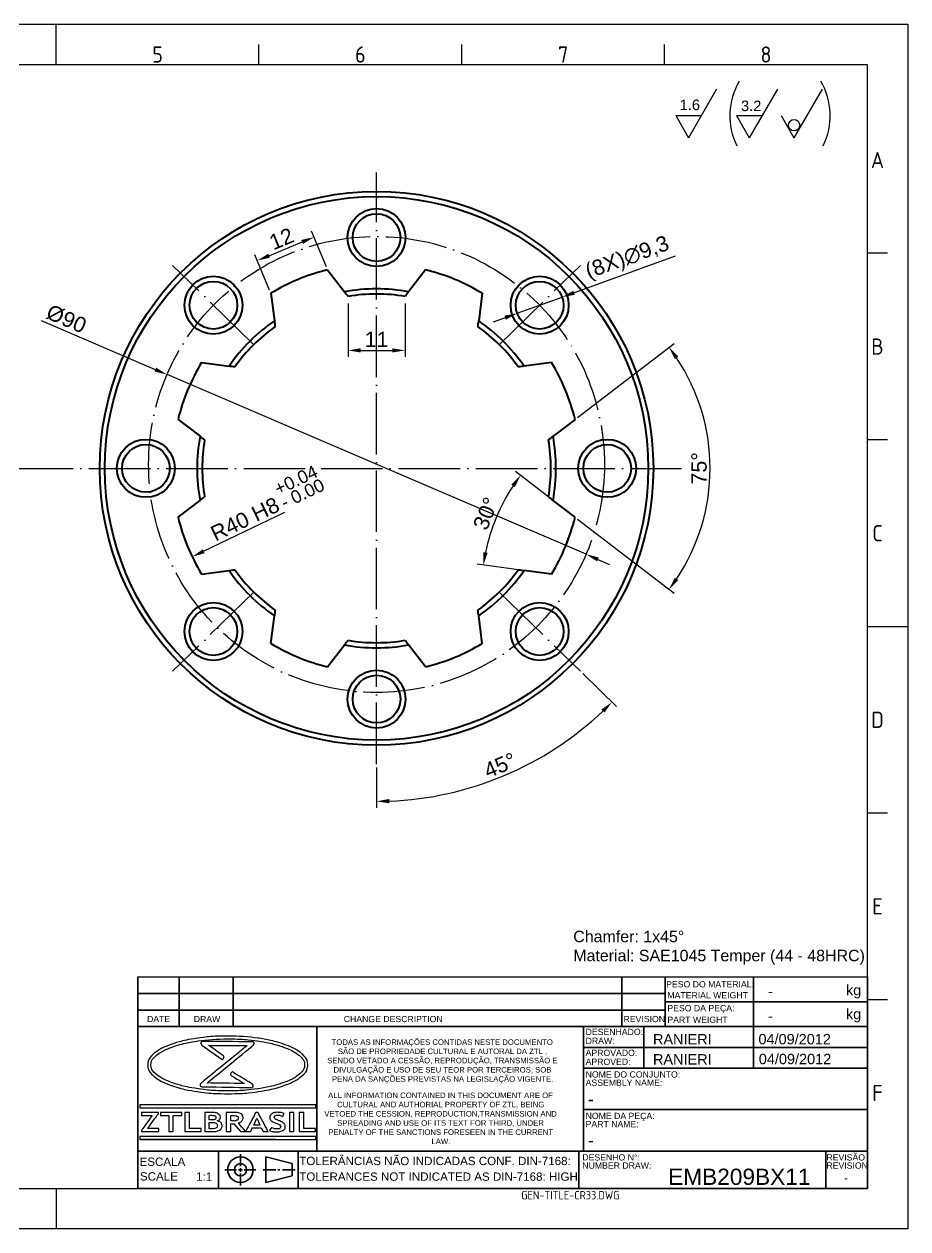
# Model space of a CAD drawing. Header units: millimetres. Extents: x 2045 to 2378, y 1225 to 1460.
# Drawn here: x 2205.3 to 2377.7, y 1225.2 to 1460.2 of the extents above; entities that cross this region are included whole.
import ezdxf
from ezdxf.enums import TextEntityAlignment as Align

# ---------------------------------------------------------------- set-up
doc = ezdxf.new("R2010")
doc.units = ezdxf.units.MM
for name, pattern in [('ACAD_ISO02W100', [15, 12, -3]), ('ACAD_ISO04W100', [30, 24, -3, 0, -3]), ('ACAD_ISO05W100', [33, 24, -3, 0, -3, 0, -3])]:
    doc.linetypes.add(name, pattern=pattern)
for name, color, linetype, lineweight in [('AM_0', 7, 'Continuous', 40), ('AM_4', 1, 'ACAD_ISO04W100', 25), ('AM_5', 3, 'Continuous', 25), ('AM_8', 40, 'ACAD_ISO02W100', 35), ('AM_BOR', 2, 'ACAD_ISO05W100', 35)]:
    doc.layers.add(name, color=color, linetype=linetype, lineweight=lineweight)
doc.layers.add('Camada 1', color=7, linetype='Continuous')
doc.styles.add('ACISOTS', font='isocp.shx', dxfattribs={"height": 1})
doc.styles.get("Standard").update_dxf_attribs({"font": 'arial.ttf'})
doc.dimstyles.new('ISO-25', dxfattribs={"dimtxt": 3, "dimasz": 2.5, "dimexe": 1.25, "dimexo": 0.625, "dimtad": 1, "dimtxsty": 'Standard', "dimcen": 2.5, "dimadec": 0, "dimazin": 0, "dimtfac": 1, "dimtmove": 0, "dimatfit": 3, "dimfxl": 1, "dimarcsym": 0})

# ---------------------------------------------------------------- blocks, each defined once
blk = doc.blocks.new('A3 ZTL')
for p, q in [((401.17, 280.82), (19.57, 280.82)), ((401.17, 9.78), (401.17, 280.82)), ((19.57, 9.78), (401.17, 9.78))]:
    blk.add_line(p, q)
at = {"layer": 'AM_BOR', "color": 135, "linetype": 'Continuous', "lineweight": 25}
for p, q in [((0, 290.61), (410.96, 290.61)), ((410.96, 290.61), (410.96, 0)), ((410.96, 0), (0, 0))]:
    blk.add_line(p, q, dxfattribs=at)
at = {"layer": 'AM_BOR', "color": 135, "lineweight": 25}
for p, q in [((205.48, 280.82), (205.48, 290.61)), ((254.4, 280.82), (254.4, 285.71)), ((303.33, 280.82), (303.33, 285.71)), ((352.25, 280.82), (352.25, 285.71)), ((406.07, 235.32), (401.17, 235.32)), ((406.07, 190.31), (401.17, 190.31)), ((401.17, 145.3), (410.96, 145.3)), ((406.07, 100.29), (401.17, 100.29)), ((406.07, 55.28), (401.17, 55.28)), ((205.48, 9.78), (205.48, 0))]:
    blk.add_line(p, q, dxfattribs=at)
at = {"layer": 'AM_BOR', "color": 135, "lineweight": 25, "style": 'ACISOTS'}
for s, p in [('5', (229.94, 283.27)), ('6', (278.86, 283.27)), ('7', (327.79, 283.27)), ('8', (376.71, 283.27)), ('A', (403.62, 257.83)), ('B', (403.62, 212.82)), ('C', (403.62, 167.81)), ('D', (403.62, 122.8)), ('E', (403.62, 77.79)), ('F', (403.62, 32.78))]:
    blk.add_text(s, height=3.91, dxfattribs=at).set_placement(p, align=Align.MIDDLE)
blk = doc.blocks.new('*D17')
at = {"layer": 'AM_5', "color": 0, "lineweight": -2, "ltscale": 0.5, "transparency": 16777216}
for p, q in [((2332.34, 1414.97), (2312.61, 1407.82)), ((2301.51, 1403.8), (2310.26, 1406.96)), ((2299.16, 1402.94), (2296.81, 1402.09))]:
    blk.add_line(p, q, dxfattribs=at)
at = {"layer": 'AM_5', "color": 0, "ltscale": 0.5, "transparency": 16777216}
for points in [[(2312.46, 1408.21), (2312.75, 1407.42), (2310.26, 1406.96)], [(2299.02, 1403.34), (2299.3, 1402.55), (2301.51, 1403.8)]]:
    blk.add_solid(points, dxfattribs=at)
at = {"layer": 'Defpoints', "color": 0, "ltscale": 0.5, "transparency": 16777216}
for p in [(2310.26, 1406.96), (2301.51, 1403.8)]:
    blk.add_point(p, dxfattribs=at)
at = {"layer": 'AM_5', "color": 0, "ltscale": 0.5, "transparency": 16777216, "insert": (2323.07, 1414.4), "char_height": 3, "attachment_point": 5, "rotation": 19.9218}
blk.add_mtext('(8X)∅9,3', dxfattribs=at)
blk = doc.blocks.new('*D19')
at = {"layer": 'AM_5', "color": 0, "lineweight": -2, "ltscale": 0.5, "transparency": 16777216}
for p, q in [((2308.01, 1367.69), (2301.16, 1372.94)), ((2302.22, 1353.71), (2293.67, 1354.84))]:
    blk.add_line(p, q, dxfattribs=at)
blk.add_arc((2331.19, 1349.9), 36.59, 146.4153, 168.5847, dxfattribs=at)
at = {"layer": 'AM_5', "color": 0, "ltscale": 0.5, "transparency": 16777216}
for points in [[(2300.36, 1370.38), (2301.04, 1369.9), (2302.16, 1372.18)], [(2295.73, 1357.07), (2294.91, 1357.21), (2294.91, 1354.68)]]:
    blk.add_solid(points, dxfattribs=at)
at = {"layer": 'Defpoints', "color": 0, "ltscale": 0.5, "transparency": 16777216}
for p in [(2298.73, 1366.8), (2308.5, 1367.31), (2312.79, 1364.01), (2302.84, 1353.63), (2308.2, 1352.93)]:
    blk.add_point(p, dxfattribs=at)
at = {"layer": 'AM_5', "color": 0, "ltscale": 0.5, "transparency": 16777216, "insert": (2295.39, 1364.73), "char_height": 3, "attachment_point": 5, "rotation": 67.5}
blk.add_mtext('30°', dxfattribs=at)
blk = doc.blocks.new('*D20')
at = {"layer": 'AM_5', "color": 0, "lineweight": -2, "ltscale": 0.5, "transparency": 16777216}
for p, q in [((2268.5, 1405.72), (2268.5, 1395.31)), ((2279.63, 1405.72), (2279.63, 1395.31)), ((2271, 1396.56), (2277.13, 1396.56))]:
    blk.add_line(p, q, dxfattribs=at)
at = {"layer": 'AM_5', "color": 0, "ltscale": 0.5, "transparency": 16777216}
for points in [[(2271, 1396.98), (2271, 1396.15), (2268.5, 1396.56)], [(2277.13, 1396.98), (2277.13, 1396.15), (2279.63, 1396.56)]]:
    blk.add_solid(points, dxfattribs=at)
at = {"layer": 'Defpoints', "color": 0, "ltscale": 0.5, "transparency": 16777216}
for p in [(2268.5, 1406.34), (2279.63, 1406.34), (2279.63, 1396.56)]:
    blk.add_point(p, dxfattribs=at)
at = {"layer": 'AM_5', "color": 0, "ltscale": 0.5, "transparency": 16777216, "insert": (2274.06, 1398.7), "char_height": 3, "attachment_point": 5}
blk.add_mtext('11', dxfattribs=at)
blk = doc.blocks.new('*D21')
at = {"layer": 'AM_5', "color": 0, "lineweight": -2, "ltscale": 0.5, "transparency": 16777216}
for p, q in [((2264.28, 1412.87), (2261.39, 1419.83)), ((2253.1, 1415.04), (2259.56, 1417.71)), ((2253.19, 1408.28), (2250.31, 1415.23))]:
    blk.add_line(p, q, dxfattribs=at)
at = {"layer": 'AM_5', "color": 0, "ltscale": 0.5, "transparency": 16777216}
for points in [[(2259.4, 1418.1), (2259.72, 1417.33), (2261.87, 1418.67)], [(2252.94, 1415.42), (2253.26, 1414.65), (2250.79, 1414.08)]]:
    blk.add_solid(points, dxfattribs=at)
at = {"layer": 'Defpoints', "color": 0, "ltscale": 0.5, "transparency": 16777216}
for p in [(2261.87, 1418.67), (2264.52, 1412.29), (2253.43, 1407.7)]:
    blk.add_point(p, dxfattribs=at)
at = {"layer": 'AM_5', "color": 0, "ltscale": 0.5, "transparency": 16777216, "insert": (2255.51, 1418.34), "char_height": 3, "attachment_point": 5, "rotation": 22.5}
blk.add_mtext('12', dxfattribs=at)
blk = doc.blocks.new('*D22')
at = {"layer": 'AM_5', "color": 0, "lineweight": -2, "ltscale": 0.5, "transparency": 16777216}
for p, q in [((2208.63, 1402.38), (2230.9, 1392.83)), ((2314.93, 1356.8), (2233.2, 1391.84)), ((2317.23, 1355.81), (2319.53, 1354.83))]:
    blk.add_line(p, q, dxfattribs=at)
at = {"layer": 'AM_5', "color": 0, "ltscale": 0.5, "transparency": 16777216}
for points in [[(2231.06, 1393.21), (2230.73, 1392.45), (2233.2, 1391.84)], [(2317.39, 1356.19), (2317.07, 1355.43), (2314.93, 1356.8)]]:
    blk.add_solid(points, dxfattribs=at)
at = {"layer": 'Defpoints', "color": 0, "ltscale": 0.5, "transparency": 16777216}
for p in [(2233.2, 1391.84), (2314.93, 1356.8)]:
    blk.add_point(p, dxfattribs=at)
at = {"layer": 'AM_5', "color": 0, "ltscale": 0.5, "transparency": 16777216, "insert": (2213.56, 1402.7), "char_height": 3, "attachment_point": 5, "rotation": 336.7911}
blk.add_mtext('%%C90', dxfattribs=at)
blk = doc.blocks.new('*D23')
at = {"layer": 'AM_5', "color": 0, "lineweight": -2, "ltscale": 0.5, "transparency": 16777216}
for p, q in [((2314.29, 1333.54), (2320.89, 1327.09)), ((2274.06, 1315.24), (2274.06, 1307.36))]:
    blk.add_line(p, q, dxfattribs=at)
blk.add_arc((2274.06, 1372.8), 64.19, 272.2316, 313.4598, dxfattribs=at)
at = {"layer": 'AM_5', "color": 0, "ltscale": 0.5, "transparency": 16777216}
for points in [[(2317.92, 1326.51), (2318.51, 1325.91), (2320, 1327.96)], [(2276.57, 1308.24), (2276.56, 1309.08), (2274.06, 1308.61)]]:
    blk.add_solid(points, dxfattribs=at)
at = {"layer": 'Defpoints', "color": 0, "ltscale": 0.5, "transparency": 16777216}
for p in [(2274.06, 1431.25), (2297.93, 1349.51), (2313.84, 1333.98), (2274.06, 1315.87), (2290.93, 1310.87)]:
    blk.add_point(p, dxfattribs=at)
at = {"layer": 'AM_5', "color": 0, "ltscale": 0.5, "transparency": 16777216, "insert": (2298.15, 1315.63), "char_height": 3, "attachment_point": 5, "rotation": 22.8457}
blk.add_mtext('45%%D', dxfattribs=at)
blk = doc.blocks.new('*D24')
at = {"layer": 'AM_5', "color": 0, "lineweight": -2, "ltscale": 0.5, "transparency": 16777216}
for p, q in [((2313.29, 1383.49), (2332.12, 1397.94)), ((2313.29, 1363.63), (2332.12, 1349.19))]:
    blk.add_line(p, q, dxfattribs=at)
blk.add_arc((2300.35, 1373.56), 38.79, 326.1933, 33.8067, dxfattribs=at)
at = {"layer": 'AM_5', "color": 0, "ltscale": 0.5, "transparency": 16777216}
for points in [[(2332.24, 1394.9), (2332.92, 1395.39), (2331.12, 1397.17)], [(2332.92, 1351.74), (2332.24, 1352.22), (2331.12, 1349.95)]]:
    blk.add_solid(points, dxfattribs=at)
at = {"layer": 'Defpoints', "color": 0, "ltscale": 0.5, "transparency": 16777216}
for p in [(2312.79, 1383.11), (2308.5, 1379.81), (2308.5, 1367.31), (2312.79, 1364.01), (2338.22, 1365.16)]:
    blk.add_point(p, dxfattribs=at)
at = {"layer": 'AM_5', "color": 0, "ltscale": 0.5, "transparency": 16777216, "insert": (2336.99, 1373.56), "char_height": 3, "attachment_point": 5, "rotation": 90}
blk.add_mtext('75°', dxfattribs=at)
blk = doc.blocks.new('*D25')
at = {"layer": 'AM_5', "color": 0, "lineweight": -2, "ltscale": 0.5, "transparency": 16777216}
blk.add_line((2256.08, 1364.93), (2240.35, 1357.39), dxfattribs=at)
at = {"layer": 'AM_5', "color": 0, "ltscale": 0.5, "transparency": 16777216}
blk.add_solid([(2240.17, 1357.76), (2240.53, 1357.01), (2238.1, 1356.31)], dxfattribs=at)
at = {"layer": 'Defpoints', "color": 0, "ltscale": 0.5, "transparency": 16777216}
for p in [(2274.06, 1373.56), (2238.1, 1356.31)]:
    blk.add_point(p, dxfattribs=at)
at = {"layer": 'AM_5', "color": 0, "ltscale": 0.5, "transparency": 16777216, "insert": (2248.41, 1363.65), "char_height": 3, "attachment_point": 5, "rotation": 25.6301}
blk.add_mtext('R40 H8', dxfattribs=at)

msp = doc.modelspace()

# ---------------------------------------------------------------- linework, layer by layer
at = {"linetype": 'Continuous'}
msp.add_line((2227.502, 1274.375), (2369.813, 1274.375), dxfattribs=at)
at = {"layer": 'AM_0', "linetype": 'Continuous'}
for p, q in [((2264.516, 1412.29), (2267.81, 1407.997)), ((2283.612, 1412.29), (2280.318, 1407.997)), ((2253.43, 1407.698), (2254.136, 1402.333)), ((2294.699, 1407.698), (2293.992, 1402.333)), ((2239.927, 1394.195), (2245.292, 1393.489)), ((2308.201, 1394.195), (2302.837, 1393.489)), ((2235.335, 1383.109), (2239.627, 1379.815)), ((2312.794, 1383.109), (2308.501, 1379.815)), ((2235.335, 1364.013), (2239.627, 1367.307)), ((2312.794, 1364.013), (2308.501, 1367.307)), ((2239.927, 1352.926), (2245.292, 1353.632)), ((2308.201, 1352.926), (2302.837, 1353.632)), ((2253.43, 1339.423), (2254.136, 1344.788)), ((2294.699, 1339.423), (2293.992, 1344.788)), ((2264.516, 1334.831), (2267.81, 1339.124)), ((2283.612, 1334.831), (2280.318, 1339.124))]:
    msp.add_line(p, q, dxfattribs=at)
for centre, radius in [((2274.064, 1373.561), 54), ((2274.064, 1373.561), 53), ((2274.064, 1418.561), 5.65), ((2274.064, 1418.561), 4.65), ((2242.244, 1405.38), 5.65), ((2242.244, 1405.38), 4.65), ((2305.884, 1405.38), 5.65), ((2305.884, 1405.38), 4.65), ((2229.064, 1373.561), 5.65), ((2229.064, 1373.561), 4.65), ((2319.064, 1373.561), 5.65), ((2319.064, 1373.561), 4.65), ((2242.244, 1341.741), 5.65), ((2305.884, 1341.741), 5.65), ((2242.244, 1341.741), 4.65), ((2305.884, 1341.741), 4.65), ((2274.064, 1328.561), 5.65), ((2274.064, 1328.561), 4.65)]:
    msp.add_circle(centre, radius, dxfattribs=at)
for radius, start, end in [(39.889, 103.8489, 121.1511), (39.889, 58.8489, 76.1511), (35, 79.70685, 100.29315), (34, 80.57659, 99.42341), (35, 124.70685, 145.29315), (34, 125.57659, 144.42341), (34, 35.57659, 54.42341), (35, 34.70685, 55.29315), (39.889, 148.8489, 166.1511), (39.889, 13.8489, 31.1511), (35, 169.70685, 190.29315), (35, 349.70685, 10.29315), (34, 170.57659, 189.42341), (34, 350.57659, 9.42341), (39.889, 193.8489, 211.1511), (39.889, 328.8489, 346.1511), (35, 214.70685, 235.29315), (34, 215.57659, 234.42341), (34, 305.57659, 324.42341), (35, 304.70685, 325.29315), (39.889, 238.8489, 256.1511), (34, 260.57659, 279.42341), (39.889, 283.8489, 301.1511), (35, 259.70685, 280.29315)]:
    msp.add_arc((2274.064, 1373.561), radius, start, end, dxfattribs=at)
for points in [[(2268.497, 1407.102), (2268.268, 1407.401), (2268.039, 1407.699), (2267.81, 1407.997)], [(2280.318, 1407.997), (2280.089, 1407.699), (2279.86, 1407.401), (2279.631, 1407.102)], [(2254.136, 1402.333), (2254.185, 1401.961), (2254.234, 1401.588), (2254.283, 1401.214)], [(2293.845, 1401.214), (2293.894, 1401.588), (2293.943, 1401.961), (2293.992, 1402.333)], [(2246.411, 1393.341), (2246.037, 1393.391), (2245.664, 1393.44), (2245.292, 1393.489)], [(2302.837, 1393.489), (2302.464, 1393.44), (2302.091, 1393.391), (2301.718, 1393.341)], [(2239.627, 1379.815), (2239.925, 1379.586), (2240.224, 1379.357), (2240.523, 1379.127)], [(2307.605, 1379.127), (2307.904, 1379.357), (2308.203, 1379.586), (2308.501, 1379.815)], [(2240.523, 1367.994), (2240.224, 1367.764), (2239.925, 1367.535), (2239.627, 1367.307)], [(2308.501, 1367.307), (2308.203, 1367.535), (2307.904, 1367.764), (2307.605, 1367.994)], [(2245.292, 1353.632), (2245.664, 1353.681), (2246.037, 1353.73), (2246.411, 1353.78)], [(2301.718, 1353.78), (2302.091, 1353.73), (2302.464, 1353.681), (2302.837, 1353.632)], [(2254.283, 1345.907), (2254.234, 1345.533), (2254.185, 1345.16), (2254.136, 1344.788)], [(2293.992, 1344.788), (2293.943, 1345.16), (2293.894, 1345.533), (2293.845, 1345.907)], [(2267.81, 1339.124), (2268.039, 1339.422), (2268.268, 1339.72), (2268.497, 1340.019)], [(2279.631, 1340.019), (2279.86, 1339.72), (2280.089, 1339.422), (2280.318, 1339.124)]]:
    msp.add_open_spline(points, degree=3, dxfattribs=at)
at = {"layer": 'AM_4', "ltscale": 0.5}
for p, q in [((2274.064, 1315.869), (2274.064, 1431.253)), ((2250.199, 1397.615), (2234.289, 1413.146)), ((2297.929, 1397.615), (2313.839, 1413.146)), ((2097.15, 1373.561), (2333.546, 1373.561)), ((2250.199, 1349.506), (2234.289, 1333.976)), ((2297.929, 1349.506), (2313.839, 1333.976))]:
    msp.add_line(p, q, dxfattribs=at)
msp.add_circle((2274.064, 1374.319), 44.467, dxfattribs=at)
at = {"layer": 'AM_5'}
for p, q in [((2340.391, 1447.527), (2334.914, 1438.039)), ((2352.254, 1447.527), (2346.776, 1438.039)), ((2360.976, 1447.527), (2355.499, 1438.039)), ((2332.424, 1442.352), (2337.404, 1442.352)), ((2332.424, 1442.352), (2334.914, 1438.039)), ((2344.286, 1442.352), (2349.266, 1442.352)), ((2344.286, 1442.352), (2346.776, 1438.039)), ((2353.009, 1442.352), (2355.499, 1438.039))]:
    msp.add_line(p, q, dxfattribs=at)
msp.add_circle((2355.508, 1440.483), 1.104, dxfattribs=at)
for centre, start, end in [((2356.399, 1442.342), 149.81687, 205.95777), ((2349.151, 1442.342), 334.04223, 30.18313)]:
    msp.add_arc(centre, 13.408, start, end, dxfattribs=at)
at = {"layer": 'AM_8', "color": 0, "linetype": 'Continuous'}
for p, q in [((2227.502, 1274.375), (2227.502, 1233.137)), ((2235.588, 1274.375), (2235.588, 1264.672)), ((2246.1, 1274.375), (2246.1, 1264.672)), ((2321.93, 1274.375), (2321.93, 1264.672)), ((2330.393, 1264.672), (2330.393, 1274.375)), ((2347.577, 1274.375), (2347.577, 1269.523)), ((2369.813, 1233.137), (2369.813, 1274.375)), ((2330.393, 1271.14), (2227.502, 1271.14)), ((2330.393, 1269.523), (2369.813, 1269.523)), ((2347.577, 1269.523), (2347.577, 1264.672)), ((2227.502, 1267.906), (2330.393, 1267.906)), ((2227.502, 1264.672), (2313.212, 1264.672)), ((2262.39, 1264.672), (2262.39, 1240.414)), ((2313.212, 1264.672), (2369.813, 1264.672)), ((2314.446, 1264.672), (2314.446, 1249.308)), ((2326.187, 1264.672), (2326.187, 1256.586)), ((2347.577, 1264.672), (2347.577, 1256.586)), ((2314.446, 1260.629), (2369.813, 1260.629)), ((2314.446, 1256.586), (2369.813, 1256.586)), ((2314.446, 1249.308), (2314.446, 1240.414)), ((2314.446, 1248.5), (2369.813, 1248.5)), ((2227.856, 1242.687), (2254.345, 1242.687)), ((2313.212, 1240.414), (2227.502, 1240.414)), ((2263.372, 1240.414), (2227.502, 1240.414)), ((2243.216, 1240.414), (2243.216, 1233.137)), ((2247.525, 1239.831), (2247.525, 1237.431)), ((2257.577, 1237.975), (2252.49, 1239.265)), ((2252.49, 1239.265), (2252.49, 1234.286)), ((2258.787, 1240.414), (2258.787, 1233.137)), ((2313.212, 1240.414), (2361.727, 1240.414)), ((2313.549, 1233.137), (2313.549, 1240.414)), ((2369.813, 1240.414), (2361.727, 1240.414)), ((2361.727, 1240.414), (2361.727, 1233.137)), ((2244.485, 1236.775), (2246.767, 1236.775)), ((2247.113, 1236.775), (2247.917, 1236.775)), ((2247.525, 1237.098), (2247.525, 1236.381)), ((2247.525, 1236.06), (2247.525, 1233.72)), ((2248.226, 1236.775), (2250.494, 1236.775)), ((2251.936, 1236.775), (2254.437, 1236.775)), ((2254.822, 1236.775), (2255.225, 1236.775)), ((2255.69, 1236.775), (2258.167, 1236.775)), ((2257.577, 1237.975), (2257.577, 1235.576)), ((2257.577, 1235.576), (2252.49, 1234.286)), ((2227.502, 1233.137), (2369.813, 1233.137))]:
    msp.add_line(p, q, dxfattribs=at)
for radius in [2.489, 1.2]:
    msp.add_circle((2247.525, 1236.775), radius, dxfattribs=at)
at = {"layer": 'Camada 1'}
for points, knots in [([(2245.042, 1262.833), (2247.128, 1262.833), (2249.121, 1262.687), (2250.943, 1262.423), (2250.943, 1262.423), (2252.835, 1262.148), (2254.543, 1261.745), (2255.974, 1261.245), (2255.974, 1261.245), (2257.444, 1260.732), (2258.63, 1260.113), (2259.441, 1259.421), (2259.441, 1259.421), (2260.23, 1258.746), (2260.666, 1258), (2260.666, 1257.211), (2260.666, 1257.211), (2260.666, 1256.422), (2260.23, 1255.676), (2259.441, 1255.002), (2259.441, 1255.002), (2258.63, 1254.309), (2257.444, 1253.69), (2255.974, 1253.177), (2255.974, 1253.177), (2254.543, 1252.677), (2252.835, 1252.274), (2250.943, 1251.999), (2250.943, 1251.999), (2249.121, 1251.735), (2247.128, 1251.588), (2245.042, 1251.588), (2245.042, 1251.588), (2242.956, 1251.588), (2240.962, 1251.735), (2239.141, 1251.999), (2239.141, 1251.999), (2237.248, 1252.274), (2235.541, 1252.677), (2234.11, 1253.177), (2234.11, 1253.177), (2232.64, 1253.69), (2231.454, 1254.309), (2230.643, 1255.002), (2230.643, 1255.002), (2229.854, 1255.676), (2229.418, 1256.422), (2229.418, 1257.211), (2229.418, 1257.211), (2229.418, 1258), (2229.854, 1258.746), (2230.643, 1259.421), (2230.643, 1259.421), (2231.454, 1260.113), (2232.64, 1260.732), (2234.11, 1261.245), (2234.11, 1261.245), (2235.541, 1261.745), (2237.248, 1262.148), (2239.141, 1262.423), (2239.141, 1262.423), (2240.962, 1262.687), (2242.956, 1262.833), (2245.042, 1262.833)], [0, 0, 0, 0, 0.0588235, 0.0588235, 0.0588235, 0.0882353, 0.1176471, 0.1176471, 0.1176471, 0.1470588, 0.1764706, 0.1764706, 0.1764706, 0.2058824, 0.2352941, 0.2352941, 0.2352941, 0.2647059, 0.2941176, 0.2941176, 0.2941176, 0.3235294, 0.3529412, 0.3529412, 0.3529412, 0.3823529, 0.4117647, 0.4117647, 0.4117647, 0.4411765, 0.4705882, 0.4705882, 0.4705882, 0.5, 0.5294118, 0.5294118, 0.5294118, 0.5588235, 0.5882353, 0.5882353, 0.5882353, 0.6176471, 0.6470588, 0.6470588, 0.6470588, 0.6764706, 0.7058824, 0.7058824, 0.7058824, 0.7352941, 0.7647059, 0.7647059, 0.7647059, 0.7941176, 0.8235294, 0.8235294, 0.8235294, 0.8529412, 0.8823529, 0.8823529, 0.8823529, 0.9411765, 1, 1, 1, 1]), ([(2245.042, 1262.279), (2242.992, 1262.279), (2241.037, 1262.136), (2239.254, 1261.878), (2239.254, 1261.878), (2237.401, 1261.61), (2235.733, 1261.217), (2234.338, 1260.73), (2234.338, 1260.73), (2232.98, 1260.256), (2231.886, 1259.696), (2231.141, 1259.081), (2231.141, 1259.081), (2230.434, 1258.498), (2230.043, 1257.866), (2230.043, 1257.211), (2230.043, 1257.211), (2230.043, 1256.557), (2230.434, 1255.924), (2231.141, 1255.341), (2231.141, 1255.341), (2231.886, 1254.726), (2232.98, 1254.166), (2234.338, 1253.692), (2234.338, 1253.692), (2235.733, 1253.205), (2237.4, 1252.812), (2239.253, 1252.544), (2239.253, 1252.544), (2241.037, 1252.286), (2242.992, 1252.143), (2245.042, 1252.143), (2245.042, 1252.143), (2247.092, 1252.143), (2249.047, 1252.286), (2250.83, 1252.544), (2250.83, 1252.544), (2252.683, 1252.812), (2254.351, 1253.205), (2255.746, 1253.692), (2255.746, 1253.692), (2257.104, 1254.166), (2258.198, 1254.726), (2258.943, 1255.341), (2258.943, 1255.341), (2259.65, 1255.924), (2260.041, 1256.557), (2260.041, 1257.211), (2260.041, 1257.211), (2260.041, 1257.866), (2259.65, 1258.498), (2258.943, 1259.081), (2258.943, 1259.081), (2258.198, 1259.696), (2257.104, 1260.256), (2255.746, 1260.73), (2255.746, 1260.73), (2254.351, 1261.217), (2252.683, 1261.61), (2250.83, 1261.878), (2250.83, 1261.878), (2249.047, 1262.136), (2247.091, 1262.279), (2245.042, 1262.279)], [0, 0, 0, 0, 0.0588235, 0.0588235, 0.0588235, 0.0882353, 0.1176471, 0.1176471, 0.1176471, 0.1470588, 0.1764706, 0.1764706, 0.1764706, 0.2058824, 0.2352941, 0.2352941, 0.2352941, 0.2647059, 0.2941176, 0.2941176, 0.2941176, 0.3235294, 0.3529412, 0.3529412, 0.3529412, 0.3823529, 0.4117647, 0.4117647, 0.4117647, 0.4411765, 0.4705882, 0.4705882, 0.4705882, 0.5, 0.5294118, 0.5294118, 0.5294118, 0.5588235, 0.5882353, 0.5882353, 0.5882353, 0.6176471, 0.6470588, 0.6470588, 0.6470588, 0.6764706, 0.7058824, 0.7058824, 0.7058824, 0.7352941, 0.7647059, 0.7647059, 0.7647059, 0.7941176, 0.8235294, 0.8235294, 0.8235294, 0.8529412, 0.8823529, 0.8823529, 0.8823529, 0.9411765, 1, 1, 1, 1]), ([(2243.742, 1258.408), (2243.742, 1258.408), (2239.999, 1261.091), (2239.999, 1261.091), (2239.999, 1261.091), (2239.721, 1261.29), (2239.833, 1261.797), (2240.162, 1261.794), (2240.162, 1261.794), (2240.162, 1261.794), (2249.829, 1261.717), (2249.829, 1261.717), (2249.829, 1261.717), (2250.147, 1261.714), (2250.265, 1261.236), (2250.006, 1261.025), (2250.006, 1261.025), (2250.006, 1261.025), (2241.005, 1253.692), (2241.005, 1253.692), (2241.005, 1253.692), (2241.005, 1253.692), (2248.3, 1253.575), (2248.3, 1253.575), (2248.3, 1253.575), (2248.3, 1253.575), (2245.846, 1255.053), (2245.846, 1255.053), (2245.846, 1255.053), (2245.685, 1255.15), (2245.524, 1255.247), (2245.664, 1255.585), (2245.664, 1255.585), (2245.805, 1255.922), (2245.966, 1255.824), (2246.128, 1255.727), (2246.128, 1255.727), (2246.128, 1255.727), (2249.806, 1253.511), (2249.806, 1253.511), (2249.806, 1253.511), (2250.107, 1253.33), (2250, 1252.79), (2249.662, 1252.796), (2249.662, 1252.796), (2249.662, 1252.796), (2239.994, 1252.951), (2239.994, 1252.951), (2239.994, 1252.951), (2239.678, 1252.956), (2239.562, 1253.433), (2239.82, 1253.643), (2239.82, 1253.643), (2239.82, 1253.643), (2248.811, 1260.968), (2248.811, 1260.968), (2248.811, 1260.968), (2248.811, 1260.968), (2241.318, 1261.028), (2241.318, 1261.028), (2241.318, 1261.028), (2241.318, 1261.028), (2244.066, 1259.059), (2244.066, 1259.059), (2244.066, 1259.059), (2244.219, 1258.949), (2244.372, 1258.839), (2244.21, 1258.514), (2244.21, 1258.514), (2244.049, 1258.189), (2243.895, 1258.298), (2243.742, 1258.408)], [0, 0, 0, 0, 0.0526316, 0.0526316, 0.0526316, 0.0789474, 0.1052632, 0.1052632, 0.1052632, 0.1315789, 0.1578947, 0.1578947, 0.1578947, 0.1842105, 0.2105263, 0.2105263, 0.2105263, 0.2368421, 0.2631579, 0.2631579, 0.2631579, 0.2894737, 0.3157895, 0.3157895, 0.3157895, 0.3421053, 0.3684211, 0.3684211, 0.3684211, 0.3947368, 0.4210526, 0.4210526, 0.4210526, 0.4473684, 0.4736842, 0.4736842, 0.4736842, 0.5, 0.5263158, 0.5263158, 0.5263158, 0.5526316, 0.5789474, 0.5789474, 0.5789474, 0.6052632, 0.6315789, 0.6315789, 0.6315789, 0.6578947, 0.6842105, 0.6842105, 0.6842105, 0.7105263, 0.7368421, 0.7368421, 0.7368421, 0.7631579, 0.7894737, 0.7894737, 0.7894737, 0.8157895, 0.8421053, 0.8421053, 0.8421053, 0.8684211, 0.8947368, 0.8947368, 0.8947368, 0.9473684, 1, 1, 1, 1]), ([(2227.923, 1249.419), (2227.923, 1249.419), (2262.161, 1249.419), (2262.161, 1249.419), (2262.161, 1249.419), (2262.161, 1249.419), (2262.228, 1249.419), (2262.228, 1249.419), (2262.228, 1249.419), (2262.228, 1249.419), (2262.228, 1249.352), (2262.228, 1249.352), (2262.228, 1249.352), (2262.228, 1249.352), (2262.228, 1248.906), (2262.228, 1248.906), (2262.228, 1248.906), (2262.228, 1248.906), (2262.228, 1248.839), (2262.228, 1248.839), (2262.228, 1248.839), (2262.228, 1248.839), (2262.161, 1248.839), (2262.161, 1248.839), (2262.161, 1248.839), (2262.161, 1248.839), (2227.923, 1248.839), (2227.923, 1248.839), (2227.923, 1248.839), (2227.923, 1248.839), (2227.856, 1248.839), (2227.856, 1248.839), (2227.856, 1248.839), (2227.856, 1248.839), (2227.856, 1248.906), (2227.856, 1248.906), (2227.856, 1248.906), (2227.856, 1248.906), (2227.856, 1249.352), (2227.856, 1249.352), (2227.856, 1249.352), (2227.856, 1249.352), (2227.856, 1249.419), (2227.856, 1249.419), (2227.856, 1249.419), (2227.856, 1249.419), (2227.923, 1249.419), (2227.923, 1249.419)], [0, 0, 0, 0, 0.0769231, 0.0769231, 0.0769231, 0.1153846, 0.1538462, 0.1538462, 0.1538462, 0.1923077, 0.2307692, 0.2307692, 0.2307692, 0.2692308, 0.3076923, 0.3076923, 0.3076923, 0.3461538, 0.3846154, 0.3846154, 0.3846154, 0.4230769, 0.4615385, 0.4615385, 0.4615385, 0.5, 0.5384615, 0.5384615, 0.5384615, 0.5769231, 0.6153846, 0.6153846, 0.6153846, 0.6538462, 0.6923077, 0.6923077, 0.6923077, 0.7307692, 0.7692308, 0.7692308, 0.7692308, 0.8076923, 0.8461538, 0.8461538, 0.8461538, 0.9230769, 1, 1, 1, 1]), ([(2228.197, 1244.208), (2228.197, 1244.208), (2228.197, 1244.42), (2228.197, 1244.42), (2228.197, 1244.42), (2228.197, 1244.42), (2230.291, 1247.316), (2230.291, 1247.316), (2230.291, 1247.316), (2230.291, 1247.316), (2228.232, 1247.316), (2228.232, 1247.316), (2228.232, 1247.316), (2228.232, 1247.316), (2228.232, 1247.898), (2228.232, 1247.898), (2228.232, 1247.898), (2228.232, 1247.898), (2231.506, 1247.898), (2231.506, 1247.898), (2231.506, 1247.898), (2231.506, 1247.898), (2231.506, 1247.687), (2231.506, 1247.687), (2231.506, 1247.687), (2231.506, 1247.687), (2229.404, 1244.79), (2229.404, 1244.79), (2229.404, 1244.79), (2229.404, 1244.79), (2231.58, 1244.79), (2231.58, 1244.79), (2231.58, 1244.79), (2231.58, 1244.79), (2231.58, 1244.208), (2231.58, 1244.208), (2231.58, 1244.208), (2231.58, 1244.208), (2228.197, 1244.208), (2228.197, 1244.208)], [0, 0, 0, 0, 0.0909091, 0.0909091, 0.0909091, 0.1363636, 0.1818182, 0.1818182, 0.1818182, 0.2272727, 0.2727273, 0.2727273, 0.2727273, 0.3181818, 0.3636364, 0.3636364, 0.3636364, 0.4090909, 0.4545455, 0.4545455, 0.4545455, 0.5, 0.5454545, 0.5454545, 0.5454545, 0.5909091, 0.6363636, 0.6363636, 0.6363636, 0.6818182, 0.7272727, 0.7272727, 0.7272727, 0.7727273, 0.8181818, 0.8181818, 0.8181818, 0.9090909, 1, 1, 1, 1]), ([(2234.412, 1247.316), (2234.412, 1247.316), (2234.412, 1244.208), (2234.412, 1244.208), (2234.412, 1244.208), (2234.412, 1244.208), (2233.52, 1244.208), (2233.52, 1244.208), (2233.52, 1244.208), (2233.52, 1244.208), (2233.52, 1247.316), (2233.52, 1247.316), (2233.52, 1247.316), (2233.52, 1247.316), (2231.923, 1247.316), (2231.923, 1247.316), (2231.923, 1247.316), (2231.923, 1247.316), (2231.923, 1247.898), (2231.923, 1247.898), (2231.923, 1247.898), (2231.923, 1247.898), (2236.08, 1247.898), (2236.08, 1247.898), (2236.08, 1247.898), (2236.08, 1247.898), (2236.08, 1247.316), (2236.08, 1247.316), (2236.08, 1247.316), (2236.08, 1247.316), (2234.412, 1247.316), (2234.412, 1247.316)], [0, 0, 0, 0, 0.1111111, 0.1111111, 0.1111111, 0.1666667, 0.2222222, 0.2222222, 0.2222222, 0.2777778, 0.3333333, 0.3333333, 0.3333333, 0.3888889, 0.4444444, 0.4444444, 0.4444444, 0.5, 0.5555556, 0.5555556, 0.5555556, 0.6111111, 0.6666667, 0.6666667, 0.6666667, 0.7222222, 0.7777778, 0.7777778, 0.7777778, 0.8888889, 1, 1, 1, 1]), ([(2236.663, 1244.208), (2236.663, 1244.208), (2236.663, 1247.898), (2236.663, 1247.898), (2236.663, 1247.898), (2236.663, 1247.898), (2237.554, 1247.898), (2237.554, 1247.898), (2237.554, 1247.898), (2237.554, 1247.898), (2237.554, 1244.79), (2237.554, 1244.79), (2237.554, 1244.79), (2237.554, 1244.79), (2239.824, 1244.79), (2239.824, 1244.79), (2239.824, 1244.79), (2239.824, 1244.79), (2239.824, 1244.208), (2239.824, 1244.208), (2239.824, 1244.208), (2239.824, 1244.208), (2236.663, 1244.208), (2236.663, 1244.208)], [0, 0, 0, 0, 0.1428571, 0.1428571, 0.1428571, 0.2142857, 0.2857143, 0.2857143, 0.2857143, 0.3571429, 0.4285714, 0.4285714, 0.4285714, 0.5, 0.5714286, 0.5714286, 0.5714286, 0.6428571, 0.7142857, 0.7142857, 0.7142857, 0.8571429, 1, 1, 1, 1]), ([(2242.079, 1244.208), (2242.079, 1244.208), (2240.543, 1244.208), (2240.543, 1244.208), (2240.543, 1244.208), (2240.543, 1244.208), (2240.543, 1247.896), (2240.543, 1247.896), (2240.543, 1247.896), (2241.22, 1247.919), (2241.694, 1247.931), (2241.965, 1247.931), (2241.965, 1247.931), (2242.487, 1247.931), (2242.894, 1247.849), (2243.188, 1247.685), (2243.188, 1247.685), (2243.482, 1247.522), (2243.628, 1247.288), (2243.628, 1246.985), (2243.628, 1246.985), (2243.628, 1246.692), (2243.417, 1246.461), (2242.997, 1246.292), (2242.997, 1246.292), (2243.621, 1246.132), (2243.933, 1245.802), (2243.933, 1245.304), (2243.933, 1245.304), (2243.933, 1244.968), (2243.76, 1244.702), (2243.416, 1244.504), (2243.416, 1244.504), (2243.071, 1244.307), (2242.625, 1244.208), (2242.079, 1244.208)], [0, 0, 0, 0, 0.1, 0.1, 0.1, 0.15, 0.2, 0.2, 0.2, 0.25, 0.3, 0.3, 0.3, 0.35, 0.4, 0.4, 0.4, 0.45, 0.5, 0.5, 0.5, 0.55, 0.6, 0.6, 0.6, 0.65, 0.7, 0.7, 0.7, 0.75, 0.8, 0.8, 0.8, 0.9, 1, 1, 1, 1]), ([(2247.552, 1244.208), (2247.552, 1244.208), (2246.213, 1245.732), (2246.213, 1245.732), (2246.213, 1245.732), (2246.078, 1245.734), (2245.89, 1245.74), (2245.646, 1245.75), (2245.646, 1245.75), (2245.646, 1245.75), (2245.646, 1244.208), (2245.646, 1244.208), (2245.646, 1244.208), (2245.646, 1244.208), (2244.721, 1244.208), (2244.721, 1244.208), (2244.721, 1244.208), (2244.721, 1244.208), (2244.721, 1247.898), (2244.721, 1247.898), (2244.721, 1247.898), (2244.771, 1247.898), (2244.964, 1247.904), (2245.301, 1247.917), (2245.301, 1247.917), (2245.637, 1247.93), (2245.907, 1247.936), (2246.113, 1247.936), (2246.113, 1247.936), (2247.388, 1247.936), (2248.026, 1247.573), (2248.026, 1246.848), (2248.026, 1246.848), (2248.026, 1246.629), (2247.937, 1246.431), (2247.762, 1246.251), (2247.762, 1246.251), (2247.586, 1246.071), (2247.364, 1245.945), (2247.097, 1245.871), (2247.097, 1245.871), (2247.097, 1245.871), (2248.581, 1244.208), (2248.581, 1244.208), (2248.581, 1244.208), (2248.581, 1244.208), (2247.552, 1244.208), (2247.552, 1244.208)], [0, 0, 0, 0, 0.0769231, 0.0769231, 0.0769231, 0.1153846, 0.1538462, 0.1538462, 0.1538462, 0.1923077, 0.2307692, 0.2307692, 0.2307692, 0.2692308, 0.3076923, 0.3076923, 0.3076923, 0.3461538, 0.3846154, 0.3846154, 0.3846154, 0.4230769, 0.4615385, 0.4615385, 0.4615385, 0.5, 0.5384615, 0.5384615, 0.5384615, 0.5769231, 0.6153846, 0.6153846, 0.6153846, 0.6538462, 0.6923077, 0.6923077, 0.6923077, 0.7307692, 0.7692308, 0.7692308, 0.7692308, 0.8076923, 0.8461538, 0.8461538, 0.8461538, 0.9230769, 1, 1, 1, 1]), ([(2251.94, 1244.208), (2251.94, 1244.208), (2251.573, 1244.956), (2251.573, 1244.956), (2251.573, 1244.956), (2251.573, 1244.956), (2249.852, 1244.956), (2249.852, 1244.956), (2249.852, 1244.956), (2249.852, 1244.956), (2249.502, 1244.208), (2249.502, 1244.208), (2249.502, 1244.208), (2249.502, 1244.208), (2248.513, 1244.208), (2248.513, 1244.208), (2248.513, 1244.208), (2248.513, 1244.208), (2250.515, 1247.949), (2250.515, 1247.949), (2250.515, 1247.949), (2250.515, 1247.949), (2250.905, 1247.949), (2250.905, 1247.949), (2250.905, 1247.949), (2250.905, 1247.949), (2252.924, 1244.208), (2252.924, 1244.208), (2252.924, 1244.208), (2252.924, 1244.208), (2251.94, 1244.208), (2251.94, 1244.208)], [0, 0, 0, 0, 0.1111111, 0.1111111, 0.1111111, 0.1666667, 0.2222222, 0.2222222, 0.2222222, 0.2777778, 0.3333333, 0.3333333, 0.3333333, 0.3888889, 0.4444444, 0.4444444, 0.4444444, 0.5, 0.5555556, 0.5555556, 0.5555556, 0.6111111, 0.6666667, 0.6666667, 0.6666667, 0.7222222, 0.7777778, 0.7777778, 0.7777778, 0.8888889, 1, 1, 1, 1]), ([(2253.215, 1244.412), (2253.215, 1244.412), (2253.545, 1244.999), (2253.545, 1244.999), (2253.545, 1244.999), (2253.896, 1244.818), (2254.242, 1244.728), (2254.583, 1244.728), (2254.583, 1244.728), (2255.107, 1244.728), (2255.368, 1244.862), (2255.368, 1245.13), (2255.368, 1245.13), (2255.368, 1245.256), (2255.306, 1245.376), (2255.183, 1245.49), (2255.183, 1245.49), (2255.06, 1245.605), (2254.805, 1245.733), (2254.42, 1245.875), (2254.42, 1245.875), (2254.035, 1246.016), (2253.775, 1246.133), (2253.642, 1246.224), (2253.642, 1246.224), (2253.509, 1246.316), (2253.406, 1246.425), (2253.333, 1246.551), (2253.333, 1246.551), (2253.262, 1246.677), (2253.225, 1246.816), (2253.225, 1246.969), (2253.225, 1246.969), (2253.225, 1247.254), (2253.368, 1247.491), (2253.653, 1247.679), (2253.653, 1247.679), (2253.937, 1247.867), (2254.302, 1247.961), (2254.748, 1247.961), (2254.748, 1247.961), (2255.328, 1247.961), (2255.754, 1247.881), (2256.027, 1247.722), (2256.027, 1247.722), (2256.027, 1247.722), (2255.755, 1247.158), (2255.755, 1247.158), (2255.755, 1247.158), (2255.443, 1247.322), (2255.112, 1247.405), (2254.765, 1247.405), (2254.765, 1247.405), (2254.559, 1247.405), (2254.4, 1247.364), (2254.287, 1247.285), (2254.287, 1247.285), (2254.173, 1247.205), (2254.117, 1247.101), (2254.117, 1246.974), (2254.117, 1246.974), (2254.117, 1246.763), (2254.435, 1246.543), (2255.073, 1246.314), (2255.073, 1246.314), (2255.409, 1246.193), (2255.651, 1246.082), (2255.799, 1245.98), (2255.799, 1245.98), (2255.948, 1245.879), (2256.062, 1245.76), (2256.139, 1245.625), (2256.139, 1245.625), (2256.217, 1245.49), (2256.256, 1245.339), (2256.256, 1245.173), (2256.256, 1245.173), (2256.256, 1244.874), (2256.096, 1244.628), (2255.774, 1244.435), (2255.774, 1244.435), (2255.453, 1244.242), (2255.023, 1244.146), (2254.483, 1244.146), (2254.483, 1244.146), (2254.015, 1244.146), (2253.593, 1244.234), (2253.215, 1244.412)], [0, 0, 0, 0, 0.0434783, 0.0434783, 0.0434783, 0.0652174, 0.0869565, 0.0869565, 0.0869565, 0.1086957, 0.1304348, 0.1304348, 0.1304348, 0.1521739, 0.173913, 0.173913, 0.173913, 0.1956522, 0.2173913, 0.2173913, 0.2173913, 0.2391304, 0.2608696, 0.2608696, 0.2608696, 0.2826087, 0.3043478, 0.3043478, 0.3043478, 0.326087, 0.3478261, 0.3478261, 0.3478261, 0.3695652, 0.3913043, 0.3913043, 0.3913043, 0.4130435, 0.4347826, 0.4347826, 0.4347826, 0.4565217, 0.4782609, 0.4782609, 0.4782609, 0.5, 0.5217391, 0.5217391, 0.5217391, 0.5434783, 0.5652174, 0.5652174, 0.5652174, 0.5869565, 0.6086957, 0.6086957, 0.6086957, 0.6304348, 0.6521739, 0.6521739, 0.6521739, 0.673913, 0.6956522, 0.6956522, 0.6956522, 0.7173913, 0.7391304, 0.7391304, 0.7391304, 0.7608696, 0.7826087, 0.7826087, 0.7826087, 0.8043478, 0.826087, 0.826087, 0.826087, 0.8478261, 0.8695652, 0.8695652, 0.8695652, 0.8913043, 0.9130435, 0.9130435, 0.9130435, 0.9565217, 1, 1, 1, 1]), ([(2257.061, 1244.208), (2257.061, 1244.208), (2257.061, 1247.898), (2257.061, 1247.898), (2257.061, 1247.898), (2257.061, 1247.898), (2257.952, 1247.898), (2257.952, 1247.898), (2257.952, 1247.898), (2257.952, 1247.898), (2257.952, 1244.208), (2257.952, 1244.208), (2257.952, 1244.208), (2257.952, 1244.208), (2257.061, 1244.208), (2257.061, 1244.208)], [0, 0, 0, 0, 0.2, 0.2, 0.2, 0.3, 0.4, 0.4, 0.4, 0.5, 0.6, 0.6, 0.6, 0.8, 1, 1, 1, 1]), ([(2258.997, 1244.208), (2258.997, 1244.208), (2258.997, 1247.898), (2258.997, 1247.898), (2258.997, 1247.898), (2258.997, 1247.898), (2259.889, 1247.898), (2259.889, 1247.898), (2259.889, 1247.898), (2259.889, 1247.898), (2259.889, 1244.79), (2259.889, 1244.79), (2259.889, 1244.79), (2259.889, 1244.79), (2262.159, 1244.79), (2262.159, 1244.79), (2262.159, 1244.79), (2262.159, 1244.79), (2262.159, 1244.208), (2262.159, 1244.208), (2262.159, 1244.208), (2262.159, 1244.208), (2258.997, 1244.208), (2258.997, 1244.208)], [0, 0, 0, 0, 0.1428571, 0.1428571, 0.1428571, 0.2142857, 0.2857143, 0.2857143, 0.2857143, 0.3571429, 0.4285714, 0.4285714, 0.4285714, 0.5, 0.5714286, 0.5714286, 0.5714286, 0.6428571, 0.7142857, 0.7142857, 0.7142857, 0.8571429, 1, 1, 1, 1]), ([(2241.434, 1247.372), (2241.434, 1247.372), (2241.434, 1246.488), (2241.434, 1246.488), (2241.434, 1246.488), (2241.571, 1246.482), (2241.715, 1246.478), (2241.866, 1246.478), (2241.866, 1246.478), (2242.446, 1246.478), (2242.736, 1246.638), (2242.736, 1246.959), (2242.736, 1246.959), (2242.736, 1247.242), (2242.473, 1247.384), (2241.946, 1247.384), (2241.946, 1247.384), (2241.806, 1247.384), (2241.636, 1247.38), (2241.434, 1247.372)], [0, 0, 0, 0, 0.1666667, 0.1666667, 0.1666667, 0.25, 0.3333333, 0.3333333, 0.3333333, 0.4166667, 0.5, 0.5, 0.5, 0.5833333, 0.6666667, 0.6666667, 0.6666667, 0.8333333, 1, 1, 1, 1]), ([(2241.434, 1245.977), (2241.434, 1245.977), (2241.434, 1244.758), (2241.434, 1244.758), (2241.434, 1244.758), (2241.614, 1244.746), (2241.761, 1244.74), (2241.873, 1244.74), (2241.873, 1244.74), (2242.271, 1244.74), (2242.56, 1244.79), (2242.739, 1244.888), (2242.739, 1244.888), (2242.918, 1244.987), (2243.008, 1245.152), (2243.008, 1245.382), (2243.008, 1245.382), (2243.008, 1245.592), (2242.925, 1245.745), (2242.757, 1245.84), (2242.757, 1245.84), (2242.59, 1245.936), (2242.299, 1245.984), (2241.883, 1245.984), (2241.883, 1245.984), (2241.797, 1245.984), (2241.647, 1245.982), (2241.434, 1245.977)], [0, 0, 0, 0, 0.125, 0.125, 0.125, 0.1875, 0.25, 0.25, 0.25, 0.3125, 0.375, 0.375, 0.375, 0.4375, 0.5, 0.5, 0.5, 0.5625, 0.625, 0.625, 0.625, 0.6875, 0.75, 0.75, 0.75, 0.875, 1, 1, 1, 1]), ([(2245.646, 1247.329), (2245.646, 1247.329), (2245.646, 1246.304), (2245.646, 1246.304), (2245.646, 1246.304), (2245.811, 1246.294), (2245.937, 1246.289), (2246.024, 1246.289), (2246.024, 1246.289), (2246.396, 1246.289), (2246.669, 1246.328), (2246.841, 1246.405), (2246.841, 1246.405), (2247.014, 1246.482), (2247.101, 1246.632), (2247.101, 1246.856), (2247.101, 1246.856), (2247.101, 1247.037), (2247.008, 1247.164), (2246.822, 1247.236), (2246.822, 1247.236), (2246.637, 1247.308), (2246.346, 1247.344), (2245.948, 1247.344), (2245.948, 1247.344), (2245.852, 1247.344), (2245.751, 1247.34), (2245.646, 1247.329)], [0, 0, 0, 0, 0.125, 0.125, 0.125, 0.1875, 0.25, 0.25, 0.25, 0.3125, 0.375, 0.375, 0.375, 0.4375, 0.5, 0.5, 0.5, 0.5625, 0.625, 0.625, 0.625, 0.6875, 0.75, 0.75, 0.75, 0.875, 1, 1, 1, 1]), ([(2250.71, 1246.82), (2250.71, 1246.82), (2250.106, 1245.457), (2250.106, 1245.457), (2250.106, 1245.457), (2250.106, 1245.457), (2251.312, 1245.457), (2251.312, 1245.457), (2251.312, 1245.457), (2251.312, 1245.457), (2250.71, 1246.82), (2250.71, 1246.82)], [0, 0, 0, 0, 0.25, 0.25, 0.25, 0.375, 0.5, 0.5, 0.5, 0.75, 1, 1, 1, 1]), ([(2227.923, 1243.267), (2227.923, 1243.267), (2262.161, 1243.267), (2262.161, 1243.267), (2262.161, 1243.267), (2262.161, 1243.267), (2262.228, 1243.267), (2262.228, 1243.267), (2262.228, 1243.267), (2262.228, 1243.267), (2262.228, 1243.2), (2262.228, 1243.2), (2262.228, 1243.2), (2262.228, 1243.2), (2262.228, 1242.755), (2262.228, 1242.755), (2262.228, 1242.755), (2262.228, 1242.755), (2262.228, 1242.687), (2262.228, 1242.687), (2262.228, 1242.687), (2262.228, 1242.687), (2262.161, 1242.687), (2262.161, 1242.687), (2262.161, 1242.687), (2262.161, 1242.687), (2227.923, 1242.687), (2227.923, 1242.687), (2227.923, 1242.687), (2227.923, 1242.687), (2227.856, 1242.687), (2227.856, 1242.687), (2227.856, 1242.687), (2227.856, 1242.687), (2227.856, 1242.755), (2227.856, 1242.755), (2227.856, 1242.755), (2227.856, 1242.755), (2227.856, 1243.2), (2227.856, 1243.2), (2227.856, 1243.2), (2227.856, 1243.2), (2227.856, 1243.267), (2227.856, 1243.267), (2227.856, 1243.267), (2227.856, 1243.267), (2227.923, 1243.267), (2227.923, 1243.267)], [0, 0, 0, 0, 0.0769231, 0.0769231, 0.0769231, 0.1153846, 0.1538462, 0.1538462, 0.1538462, 0.1923077, 0.2307692, 0.2307692, 0.2307692, 0.2692308, 0.3076923, 0.3076923, 0.3076923, 0.3461538, 0.3846154, 0.3846154, 0.3846154, 0.4230769, 0.4615385, 0.4615385, 0.4615385, 0.5, 0.5384615, 0.5384615, 0.5384615, 0.5769231, 0.6153846, 0.6153846, 0.6153846, 0.6538462, 0.6923077, 0.6923077, 0.6923077, 0.7307692, 0.7692308, 0.7692308, 0.7692308, 0.8076923, 0.8461538, 0.8461538, 0.8461538, 0.9230769, 1, 1, 1, 1])]:
    msp.add_open_spline(points, degree=3, knots=knots, dxfattribs=at)

# ---------------------------------------------------------------- block references
at = {"linetype": 'ByBlock', "lineweight": 0, "xscale": 0.8085825000000002, "yscale": 0.8085825000000002, "zscale": 0.8085825000000002}
msp.add_blockref('A3 ZTL', (2045.43, 1225.225), dxfattribs=at)

# ---------------------------------------------------------------- texts
at = {"insert": (2312.441, 1283.371), "char_height": 2.2275, "width": 72.87541, "attachment_point": 1}
msp.add_mtext('Chamfer: 1x45%%D^JMaterial: SAE1045 Temper (44 - 48HRC)', dxfattribs=at)
at = {"color": 0, "linetype": 'Continuous', "char_height": 1.07811, "attachment_point": 1}
for s, width, insert in [('\\pi1.4733;TODAS AS INFORMAÇÕES CONTIDAS NESTE DOCUMENTO \\P\\pi2.6915;SÃO DE PROPRIEDADE CULTURAL E AUTORAL DA ZTL , \\P\\pi0.61505;SENDO VETADO A CESSÃO, REPRODUÇÃO, TRANSMISSÃO E \\P\\pi1.8524;DIVULGAÇÃO E USO DE SEU TEOR POR TERCEIROS, SOB \\P\\pi1.5409;PENA DA SANÇÕES PREVISTAS NA LEGISLAÇÃO VIGENTE.', 46.0224, (2263.822, 1262.195)), ('\\pi1.3947;ALL INFORMATION CONTAINED IN THIS DOCUMENT ARE OF \\P\\pi3.1582;CULTURAL AND AUTHORIAL PROPERTY OF ZTL, BEING  \\P\\pi0.64935;VETOED THE CESSION, REPRODUCTION,TRANSMISSION AND \\P\\pi3.1604;SPREADING AND USE OF ITS TEXT FOR THIRD, UNDER \\P\\pi1.4322;PENALTY OF THE SANCTIONS FORESEEN IN THE CURRENT \\P\\pi21.563;LAW.', 46.56756, (2263.222, 1251.817))]:
    msp.add_mtext_dynamic_manual_height_columns(s, width=width, gutter_width=12.5, heights=[0], dxfattribs=dict(at, insert=insert))
at = {"layer": 'AM_5', "char_height": 2.0493, "attachment_point": 1}
for s, insert in [('1.6', (2333.193, 1445.483)), ('3.2', (2345.163, 1445.285))]:
    msp.add_mtext_dynamic_manual_height_columns(s, width=18.23779, gutter_width=12.5, heights=[0], dxfattribs=dict(at, insert=insert))
at = {"layer": 'AM_5', "ltscale": 0.5, "char_height": 2.5, "attachment_point": 1, "rotation": 25.31812}
for s, width, insert in [('+0.04', 8.49175, (2253.797, 1370.521)), ('- 0.00', 10.10157, (2255.051, 1367.87))]:
    msp.add_mtext_dynamic_manual_height_columns(s, width=width, gutter_width=12.5, heights=[0], dxfattribs=dict(at, insert=insert))
at = {"layer": 'AM_8', "color": 0, "linetype": 'Continuous'}
for s, height, p in [('PESO DO MATERIAL:', 1.21287, (2330.565, 1272.335)), ('MATERIAL WEIGHT', 1.21287, (2330.8, 1270.187)), ('kg', 2.0215, (2365.634, 1270.785)), ('PESO DA PEÇA:', 1.21287, (2330.8, 1267.674)), ('DATE', 1.2129, (2229.293, 1265.553)), ('DRAW', 1.2129, (2238.405, 1265.553)), ('CHANGE DESCRIPTION', 1.21287, (2267.67, 1265.553)), ('REVISION', 1.2129, (2322.251, 1265.553)), ('PART WEIGHT', 1.21287, (2330.8, 1265.41)), ('kg', 2.0215, (2365.634, 1266.121)), ('DESENHADO:', 1.2129, (2314.854, 1263.039)), ('DRAW:', 1.2129, (2314.854, 1261.294)), ('APROVADO:', 1.2129, (2314.854, 1258.954)), ('APROVED:', 1.2129, (2314.854, 1257.209)), ('NOME DO CONJUNTO:', 1.21287, (2314.854, 1254.741)), ('ASSEMBLY NAME:', 1.21287, (2314.854, 1253.144)), ('NOME DA PEÇA:', 1.21287, (2314.854, 1246.656)), ('PART NAME:', 1.2129, (2314.854, 1245.059)), ('ESCALA', 1.6172, (2227.832, 1237.518)), ('TOLERÂNCIAS NÃO INDICADAS CONF. DIN-7168:', 1.61716, (2258.988, 1237.668)), ('DESENHO N%%d:', 1.21287, (2314.208, 1238.57)), ('REVISÃO', 1.2129, (2361.828, 1238.57)), ('SCALE', 1.6172, (2227.907, 1234.66)), ('1:1', 1.6172, (2238.871, 1234.616)), ('TOLERANCES NOT INDICATED AS DIN-7168: HIGH', 1.61716, (2258.988, 1234.616)), ('NUMBER DRAW:', 1.21287, (2314.208, 1236.973)), ('REVISION', 1.2129, (2361.828, 1236.973))]:
    msp.add_text(s, height=height, dxfattribs=at).set_placement(p)
for p in [(2350.456, 1271.566), (2350.456, 1266.756)]:
    msp.add_attdef('-', text='', height=2.021, dxfattribs=at).set_placement(p, align=Align.MIDDLE_LEFT)
for tag, p, height in [('RANIERI', (2327.992, 1261.199), 2.021), ('04/09/2012', (2348.571, 1261.222), 2.021), ('RANIERI', (2327.991, 1257.287), 2.021), ('04/09/2012', (2348.636, 1257.354), 2.021), ('-', (2315.31, 1249.328), 2.426), ('-', (2315.31, 1241.304), 2.426), ('EMB209BX11', (2330.96, 1233.813), 3.162)]:
    msp.add_attdef(tag, p, '', height=height, dxfattribs=at)
msp.add_attdef('-', text='', height=1.581, dxfattribs=at).set_placement((2365.656, 1235.15), align=Align.MIDDLE_CENTER)
at = {"layer": 'AM_8', "color": 0, "linetype": 'Continuous', "style": 'ACISOTS'}
msp.add_attdef('GEN-TITLE-CR33.DWG', (2302.299, 1230.991), '', height=1.617, dxfattribs=at)

# ---------------------------------------------------------------- dimensions: what is measured, and where the dimension line sits
at = {"layer": 'AM_5', "ltscale": 0.5}
dim = msp.add_angular_dim_2l(base=(2290.927, 1310.866), line1=((2274.064, 1315.869), (2274.064, 1431.253)), line2=((2297.929, 1349.506), (2313.839, 1333.976)), text='45%%D', dimstyle='ISO-25', dxfattribs=at)
dim.commit()
dim.dimension.update_dxf_attribs({"geometry": '*D23', "text_midpoint": (2298.151, 1315.629)})
dim = msp.add_aligned_dim(p1=(2253.43, 1407.698), p2=(2264.516, 1412.29), distance=6.906, dimstyle='ISO-25', dxfattribs=at)
dim.commit()
dim.dimension.update_dxf_attribs({"geometry": '*D21', "text_midpoint": (2255.514, 1418.344)})
for p1, p2, text, picture, middle in [((2301.512, 1403.796), (2310.256, 1406.965), '(8X)<>', '*D17', (2323.967, 1411.934)), ((2314.932, 1356.796), (2233.196, 1391.843), '%%C90', '*D22', (2212.675, 1400.642))]:
    dim = msp.add_diameter_dim_2p(p1=p1, p2=p2, text=text, dimstyle='ISO-25', dxfattribs=at)
    dim.commit()
    dim.dimension.update_dxf_attribs({"geometry": picture, "text_midpoint": middle, "dimtype": 163})
dim = msp.add_linear_dim(base=(2279.631, 1396.564), p1=(2268.497, 1406.343), p2=(2279.631, 1406.343), text='11', dimstyle='ISO-25', dxfattribs=at)
dim.commit()
dim.dimension.update_dxf_attribs({"geometry": '*D20', "text_midpoint": (2274.064, 1398.695)})
for base, line1, line2, picture, middle in [((2338.221, 1365.165), ((2312.794, 1383.109), (2308.501, 1379.815)), ((2312.794, 1364.013), (2308.501, 1367.307)), '*D24', (2336.99, 1373.561)), ((2298.728, 1366.796), ((2312.794, 1364.013), (2308.501, 1367.307)), ((2308.201, 1352.926), (2302.837, 1353.632)), '*D19', (2295.386, 1364.729))]:
    dim = msp.add_angular_dim_2l(base=base, line1=line1, line2=line2, dimstyle='ISO-25', dxfattribs=at)
    dim.commit()
    dim.dimension.update_dxf_attribs({"geometry": picture, "text_midpoint": middle})
dim = msp.add_radius_dim(center=(2274.064, 1373.561), mpoint=(2238.1, 1356.306), text='R40 H8', dimstyle='ISO-25', dxfattribs=at)
dim.commit()
dim.dimension.update_dxf_attribs({"geometry": '*D25', "text_midpoint": (2249.346, 1361.702), "dimtype": 164})

doc.saveas('drawing.dxf')
